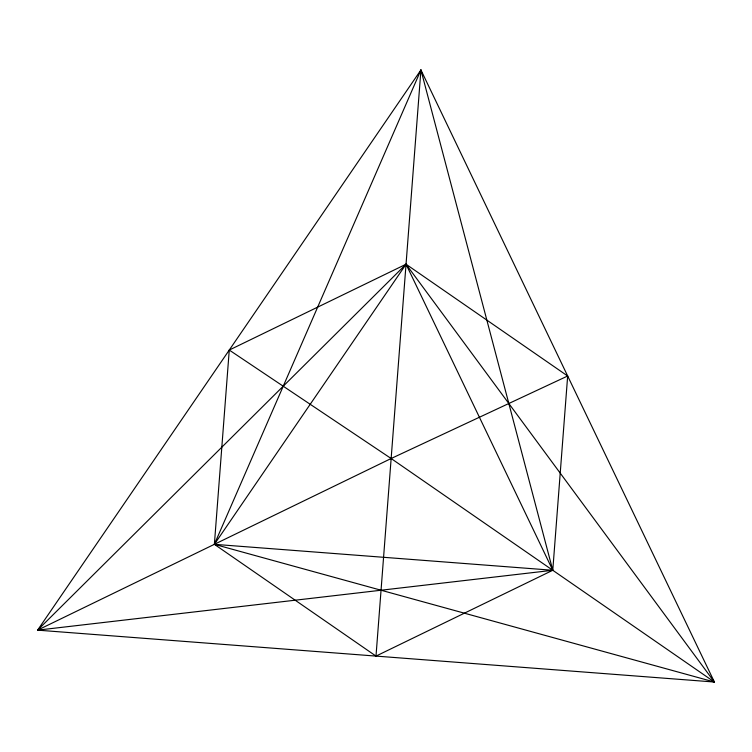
<?xml version="1.0" encoding="UTF-8"?>
<svg xmlns="http://www.w3.org/2000/svg" width="752" height="752" viewBox="0 0 752 752"><rect width="100%" height="100%" fill="white"/><g stroke="black" fill="none" stroke-linecap="round" stroke-linejoin="round"><path stroke-width="1.13" d="M229.266 350.056L214.376 544.326L376 656.092L552.776 570.27L567.666 376L406.042 264.234L229.266 350.056L391.143 458.513L714.4 682.036L37.6 630.148L420.932 69.964L714.4 682.036L214.376 544.326L420.932 69.964L552.776 570.27L37.6 630.148L406.042 264.234L714.4 682.036M376 656.092L420.932 69.964M37.6 630.148L391.143 458.513L567.666 376M406.042 264.234L214.376 544.326L552.776 570.27L406.042 264.234"/></g></svg>
